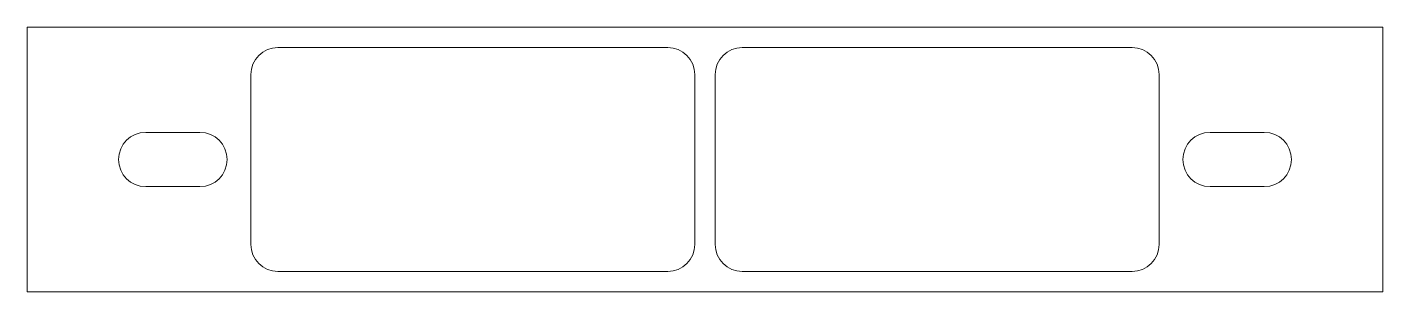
# Model space of a CAD drawing. Header units: millimetres. Extents: x -100 to 100, y -20 to 20.
import ezdxf

# ---------------------------------------------------------------- set-up
doc = ezdxf.new("R2010")
doc.units = ezdxf.units.MM

msp = doc.modelspace()

# ---------------------------------------------------------------- linework, layer by layer
at = {"color": 7, "linetype": 'Continuous', "lineweight": 15}
for p, q in [((100, 19.5), (-100, 19.5)), ((-100, -19.5), (-100, 19.5)), ((100, -19.5), (100, 19.5)), ((-63, 16.5), (-5.5, 16.5)), ((5.5, 16.5), (63, 16.5)), ((-67, 12.5), (-67, -12.5)), ((-1.5, 12.5), (-1.5, -12.5)), ((1.5, 12.5), (1.5, -12.5)), ((67, 12.5), (67, -12.5)), ((-82.5, 4), (-74.5, 4)), ((74.5, 4), (82.5, 4)), ((-82.5, -4), (-74.5, -4)), ((74.5, -4), (82.5, -4)), ((-63, -16.5), (-5.5, -16.5)), ((5.5, -16.5), (63, -16.5)), ((100, -19.5), (-100, -19.5))]:
    msp.add_line(p, q, dxfattribs=at)
for centre, start, end in [((-63, 12.5), 90, 180), ((-5.5, 12.5), 0, 90), ((5.5, 12.5), 90, 180), ((63, 12.5), 0, 90), ((-82.5, 0), 90, 270), ((-74.5, 0), 270, 90), ((74.5, 0), 90, 270), ((82.5, 0), 270, 90), ((-63, -12.5), 180, 270), ((-5.5, -12.5), 270, 0), ((5.5, -12.5), 180, 270), ((63, -12.5), 270, 0)]:
    msp.add_arc(centre, 4, start, end, dxfattribs=at)

doc.saveas('drawing.dxf')
